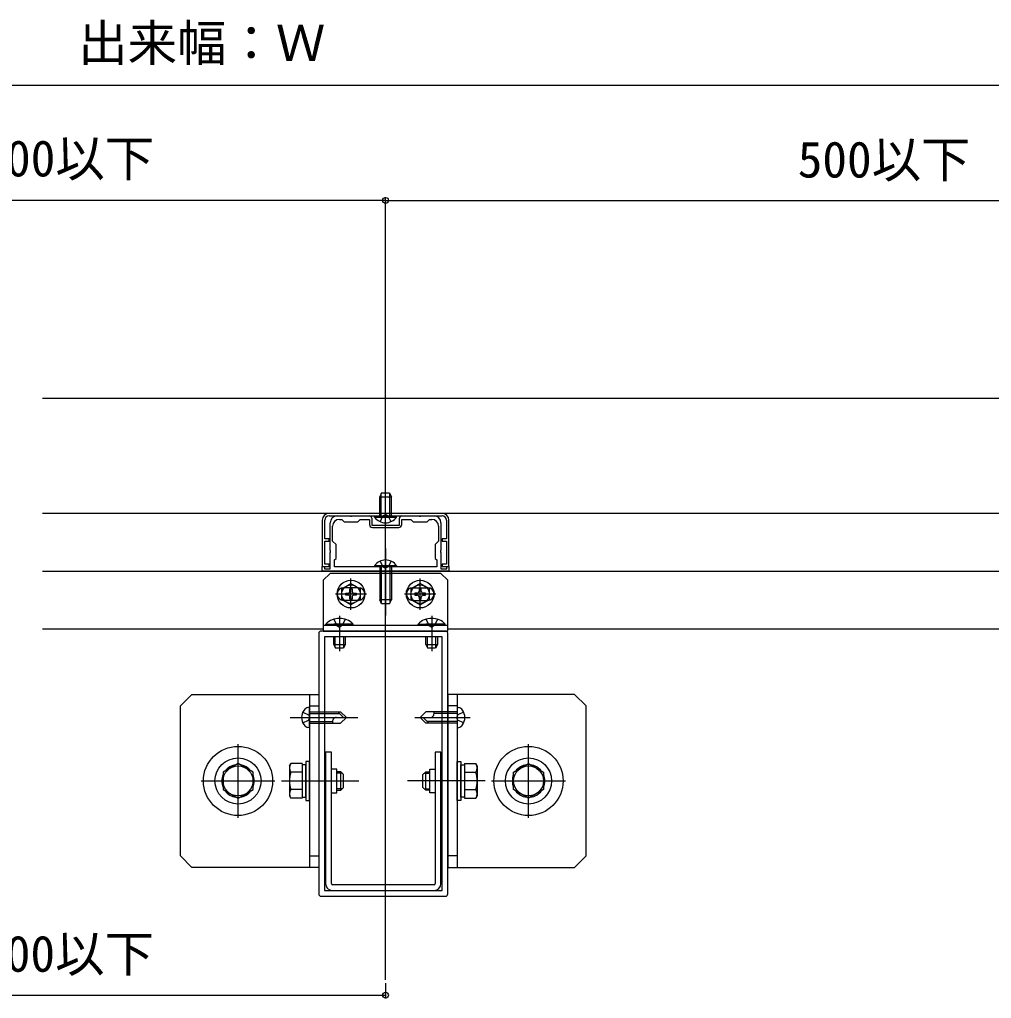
# Model space of a CAD drawing. Units: millimetres, scale not verified. Extents: x -875 to 875, y -1307 to 1299.
# Drawn here: x 284.9 to 579.9, y -819.2 to -522.1 of the extents above; entities that cross this region are included whole.
import ezdxf
from ezdxf.enums import TextEntityAlignment as Align

# ---------------------------------------------------------------- set-up
doc = ezdxf.new("R2010")
doc.units = ezdxf.units.MM
doc.header["$LTSCALE"] = 4
for name, color, linetype in [('0-2_YKK_11', 7, 'Continuous'), ('0-3_YKK_12', 2, 'Continuous'), ('0-4_YKK_13', 4, 'Continuous'), ('0-5_YKK_D', 6, 'Continuous')]:
    doc.layers.add(name, color=color, linetype=linetype)
doc.styles.add('ＭＳ ゴシック', font='')
doc.styles.get('ＭＳ ゴシック').set_extended_font_data('MS Gothic')

msp = doc.modelspace()

# ---------------------------------------------------------------- linework, layer by layer
at = {"layer": '0-2_YKK_11'}
for p, q in [((413.154, -672), (378.854, -672)), ((378.854, -672.77), (413.154, -672.77)), ((392.014, -676.27), (399.994, -676.27)), ((375.704, -708.4), (375.704, -787.5)), ((414.204, -707.7), (376.404, -707.7)), ((414.904, -787.5), (414.904, -708.4)), ((376.404, -788.2), (414.204, -788.2))]:
    msp.add_line(p, q, dxfattribs=at)
for points in [[(376.754, -674.1), (376.754, -688.1), (378.854, -688.1), (378.854, -687.4), (377.524, -687.4), (377.524, -680.399), (378.854, -680.399), (378.854, -679.699), (377.524, -679.699), (377.524, -674.1)], [(381.304, -672.77), (385.183, -672.77), (385.312, -672.854), (385.697, -672.854), (385.825, -672.77), (391.104, -672.77)], [(382.004, -673.82), (382.704, -673.82), (383.404, -674.52), (387.604, -674.52), (388.304, -673.82), (391.104, -673.82), (391.104, -675.36)], [(391.804, -673.47), (391.804, -675.57), (400.204, -675.57), (400.204, -673.47)], [(400.904, -672.77), (406.183, -672.77), (406.312, -672.854), (406.697, -672.854), (406.825, -672.77), (410.704, -672.77)], [(400.904, -675.36), (400.904, -673.82), (403.704, -673.82), (404.404, -674.52), (408.604, -674.52), (409.304, -673.82), (410.004, -673.82)], [(414.484, -674.1), (414.484, -679.699), (413.154, -679.699), (413.154, -680.399), (414.484, -680.399), (414.484, -687.4), (413.154, -687.4), (413.154, -688.1), (415.254, -688.1), (415.254, -674.1)], [(415.254, -689.5), (376.754, -689.5), (376.754, -688.1), (377.454, -688.1), (377.454, -688.8), (379.204, -688.8), (379.204, -683.871), (379.288, -683.742), (379.288, -683.358), (379.204, -683.229), (379.204, -674.87)], [(411.544, -688.24), (380.464, -688.24), (380.464, -686.14), (380.954, -685.65), (380.954, -681.45), (379.904, -680.4), (379.904, -675.92)], [(412.104, -675.92), (412.104, -680.4), (411.054, -681.45), (411.054, -685.65), (411.544, -686.14), (411.544, -688.24)], [(412.804, -674.87), (412.804, -683.229), (412.72, -683.358), (412.72, -683.742), (412.804, -683.871), (412.804, -688.8), (414.554, -688.8), (414.554, -688.1), (415.254, -688.1), (415.254, -689.5)]]:
    msp.add_lwpolyline(points, dxfattribs=at)
msp.add_lwpolyline([(413.154, -786.45), (413.154, -709.45), (377.454, -709.45), (377.454, -786.45)], close=True, dxfattribs=at)
for centre, radius, start, end in [((378.854, -674.1), 2.1, 90.00001, 179.99999), ((378.854, -674.1), 1.33, 90.00037, 180.00035), ((381.304, -674.87), 2.1, 90.00001, 179.99999), ((382.004, -675.92), 2.1, 90.00001, 179.99999), ((391.104, -673.47), 0.7, 0.00001, 89.99999), ((400.904, -673.47), 0.7, 90.00001, 179.99999), ((410.004, -675.92), 2.1, 0.00001, 89.99999), ((410.704, -674.87), 2.1, 0.00001, 89.99999), ((413.154, -674.1), 2.1, 0.00001, 89.99999), ((413.154, -674.1), 1.33, 0.00001, 89.99999), ((392.014, -675.36), 0.91, 180.00001, 269.99999), ((399.994, -675.36), 0.91, 270.00001, 359.99999), ((376.404, -708.4), 0.7, 90.00001, 179.99999), ((414.204, -708.4), 0.7, 0.00001, 89.99999), ((376.404, -787.5), 0.7, 180.00001, 269.99999), ((414.204, -787.5), 0.7, 270.00001, 359.99999)]:
    msp.add_arc(centre, radius, start, end, dxfattribs=at)
at = {"layer": '0-3_YKK_12'}
for p, q in [((396.004, -813.533), (396.004, -603.77)), ((291.881, -637), (721.84, -637)), ((721.84, -672), (291.881, -672)), ((291.881, -689.5), (690.2, -689.5)), ((291.881, -707), (377.104, -707)), ((414.904, -707), (690.2, -707))]:
    msp.add_line(p, q, dxfattribs=at)
at = {"layer": '0-4_YKK_13'}
for p, q in [((394.814, -665.77), (394.254, -666.96)), ((394.712, -672.77), (394.712, -665.987)), ((394.814, -665.77), (397.194, -665.77)), ((397.194, -665.77), (397.754, -666.96)), ((397.296, -672.77), (397.296, -665.987)), ((397.754, -672.77), (397.754, -666.96)), ((392.679, -673.126), (392.679, -672.77)), ((392.679, -672.77), (399.329, -672.77)), ((396.004, -682.64), (396.004, -702.94)), ((399.329, -688.24), (392.679, -688.24)), ((394.254, -688.24), (394.254, -698.25)), ((394.712, -688.24), (394.712, -699.223)), ((397.296, -688.24), (397.296, -699.223)), ((399.329, -687.884), (399.329, -688.24)), ((385.504, -701.256), (385.504, -691.744)), ((406.504, -701.256), (406.504, -691.744)), ((387.779, -694.575), (383.229, -694.575)), ((404.229, -694.575), (408.779, -694.575)), ((390.26, -696.5), (380.748, -696.5)), ((411.26, -696.5), (401.748, -696.5)), ((387.779, -698.425), (383.229, -698.425)), ((394.814, -699.44), (394.254, -698.25)), ((397.194, -699.44), (394.814, -699.44)), ((397.194, -699.44), (397.754, -698.25)), ((404.229, -698.425), (408.779, -698.425)), ((382.004, -703.083), (382.004, -713.79)), ((410.004, -703.083), (410.004, -713.79)), ((377.104, -705.95), (414.904, -705.95)), ((377.874, -705.594), (383.754, -705.594)), ((377.874, -705.95), (377.874, -705.594)), ((377.874, -705.95), (383.754, -705.95)), ((386.134, -705.594), (380.254, -705.594)), ((386.134, -705.95), (380.254, -705.95)), ((386.134, -705.95), (386.134, -705.594)), ((405.874, -705.594), (411.754, -705.594)), ((405.874, -705.95), (405.874, -705.594)), ((405.874, -705.95), (411.754, -705.95)), ((414.134, -705.594), (408.254, -705.594)), ((414.134, -705.95), (408.254, -705.95)), ((414.134, -705.95), (414.134, -705.594)), ((380.254, -711.76), (380.254, -709.45)), ((380.712, -712.733), (380.712, -709.45)), ((383.296, -712.733), (383.296, -709.45)), ((383.754, -709.45), (383.754, -711.76)), ((408.254, -711.76), (408.254, -709.45)), ((408.712, -712.733), (408.712, -709.45)), ((411.296, -712.733), (411.296, -709.45)), ((411.754, -709.45), (411.754, -711.76)), ((380.254, -711.76), (383.754, -711.76)), ((380.254, -711.76), (380.814, -712.95)), ((383.194, -712.95), (380.814, -712.95)), ((383.754, -711.76), (383.194, -712.95)), ((408.254, -711.76), (411.754, -711.76)), ((408.254, -711.76), (408.814, -712.95)), ((411.194, -712.95), (408.814, -712.95)), ((411.754, -711.76), (411.194, -712.95)), ((337.204, -726.95), (333.704, -730.45)), ((372.904, -726.95), (372.904, -779.45)), ((417.704, -726.95), (417.704, -779.45)), ((453.404, -726.95), (456.904, -730.45)), ((333.704, -775.95), (333.704, -730.45)), ((372.904, -730.45), (375.704, -730.45)), ((417.704, -730.45), (414.904, -730.45)), ((456.904, -775.95), (456.904, -730.45)), ((372.904, -732.725), (382.004, -732.725)), ((381.479, -732.2), (383.229, -733.95)), ((410.704, -732.725), (410.704, -732.2)), ((417.704, -732.725), (410.704, -732.725)), ((417.704, -730.8), (418.207, -730.935)), ((367.024, -733.95), (387.604, -733.95)), ((372.904, -735.175), (379.904, -735.175)), ((379.904, -735.175), (379.904, -735.7)), ((404.904, -733.95), (421.662, -733.95)), ((409.129, -735.7), (407.379, -733.95)), ((417.704, -735.175), (408.604, -735.175)), ((372.904, -737.1), (372.401, -736.965)), ((351.204, -764.4), (351.204, -742)), ((439.404, -764.4), (439.404, -742)), ((379.554, -784.35), (379.554, -744.45)), ((412.804, -744.45), (411.054, -744.45)), ((411.054, -744.45), (411.054, -784.35)), ((412.804, -784.35), (412.804, -744.45)), ((366.814, -748.65), (367.221, -747.946)), ((370.664, -747.946), (367.221, -747.946)), ((370.664, -747.946), (370.664, -758.454)), ((419.944, -747.946), (423.388, -747.946)), ((419.944, -747.946), (419.944, -758.454)), ((423.794, -748.65), (423.388, -747.946)), ((366.814, -748.65), (366.814, -757.75)), ((370.664, -750.573), (367.221, -750.573)), ((370.664, -750.4), (370.664, -756)), ((382.424, -750.4), (381.164, -750.4)), ((382.878, -750.854), (381.164, -750.854)), ((382.424, -756), (382.424, -750.4)), ((383.264, -751.24), (382.424, -750.4)), ((383.264, -755.16), (383.264, -751.24)), ((407.344, -751.24), (408.184, -750.4)), ((407.344, -755.16), (407.344, -751.24)), ((407.731, -750.854), (409.444, -750.854)), ((408.184, -750.4), (409.444, -750.4)), ((408.184, -756), (408.184, -750.4)), ((419.944, -750.4), (419.944, -756)), ((419.944, -750.573), (423.388, -750.573)), ((423.794, -748.65), (423.794, -757.75)), ((340.004, -753.2), (362.404, -753.2)), ((364.41, -753.2), (387.931, -753.2)), ((426.199, -753.2), (402.678, -753.2)), ((428.204, -753.2), (450.604, -753.2)), ((370.664, -755.827), (367.221, -755.827)), ((382.878, -755.546), (381.164, -755.546)), ((381.164, -756), (382.424, -756)), ((383.264, -755.16), (382.424, -756)), ((407.344, -755.16), (408.184, -756)), ((407.731, -755.546), (409.444, -755.546)), ((409.444, -756), (408.184, -756)), ((419.944, -755.827), (423.388, -755.827)), ((366.814, -757.75), (367.221, -758.454)), ((370.664, -758.454), (367.221, -758.454)), ((419.944, -758.454), (423.388, -758.454)), ((423.794, -757.75), (423.388, -758.454)), ((337.204, -779.45), (333.704, -775.95)), ((372.904, -775.95), (375.704, -775.95)), ((417.704, -775.95), (414.904, -775.95)), ((453.404, -779.45), (456.904, -775.95)), ((410.704, -784.7), (379.904, -784.7)), ((379.904, -786.45), (410.704, -786.45))]:
    msp.add_line(p, q, dxfattribs=at)
for points in [[(394.254, -672.77), (394.254, -666.96), (397.754, -666.96)], [(392.679, -673.126), (399.329, -673.126), (399.329, -672.77)], [(394.359, -674.52), (395.203, -672.791), (396.004, -672.365)], [(397.649, -674.52), (396.806, -672.791), (396.004, -672.365)], [(399.329, -687.884), (392.679, -687.884), (392.679, -688.24)], [(397.754, -688.24), (397.754, -698.25), (394.254, -698.25)], [(394.359, -686.49), (395.203, -688.219), (396.004, -688.645)], [(397.649, -686.49), (396.806, -688.219), (396.004, -688.645)], [(385.196, -695.576), (385.196, -694.925), (385.812, -694.925), (385.812, -695.576)], [(406.812, -695.576), (406.812, -694.925), (406.196, -694.925), (406.196, -695.576)], [(384.58, -696.808), (383.929, -696.808), (383.929, -696.192), (384.58, -696.192)], [(385.812, -697.424), (385.812, -698.075), (385.196, -698.075), (385.196, -697.424)], [(386.428, -696.192), (387.079, -696.192), (387.079, -696.808), (386.428, -696.808)], [(405.58, -696.192), (404.929, -696.192), (404.929, -696.808), (405.58, -696.808)], [(406.196, -697.424), (406.196, -698.075), (406.812, -698.075), (406.812, -697.424)], [(407.428, -696.808), (408.079, -696.808), (408.079, -696.192), (407.428, -696.192)], [(380.254, -704.122), (381.203, -706.067), (382.004, -706.493)], [(383.754, -704.122), (382.806, -706.067), (382.004, -706.493)], [(408.254, -704.122), (409.203, -706.067), (410.004, -706.493)], [(411.754, -704.122), (410.806, -706.067), (410.004, -706.493)], [(337.204, -726.95), (372.904, -726.95), (375.704, -726.95), (375.704, -779.45), (372.904, -779.45), (337.204, -779.45)], [(453.404, -726.95), (417.704, -726.95), (414.904, -726.95), (414.904, -779.45), (417.704, -779.45), (453.404, -779.45)], [(370.901, -732.305), (372.623, -733.145), (373.051, -733.95)], [(372.904, -737.1), (372.904, -730.8), (372.401, -730.935)], [(372.904, -732.2), (382.354, -732.2), (384.104, -733.95)], [(417.704, -732.2), (408.254, -732.2), (406.504, -733.95)], [(419.708, -732.305), (417.985, -733.145), (417.557, -733.95)], [(417.704, -730.8), (417.704, -737.1), (418.207, -736.965)], [(370.901, -735.595), (372.623, -734.755), (373.051, -733.95)], [(372.904, -735.7), (382.354, -735.7), (384.104, -733.95)], [(417.704, -735.7), (408.254, -735.7), (406.504, -733.95)], [(419.708, -735.595), (417.985, -734.755), (417.557, -733.95)], [(379.554, -744.45), (377.804, -744.45), (377.804, -784.35)], [(379.554, -756.805), (381.164, -756.805), (381.164, -749.595), (379.554, -749.595)], [(411.054, -756.805), (409.444, -756.805), (409.444, -749.595), (411.054, -749.595)]]:
    msp.add_lwpolyline(points, dxfattribs=at)
for points in [[(412.804, -690.2), (379.204, -690.2), (377.104, -692.3), (377.104, -707.7), (414.904, -707.7), (414.904, -692.3)], [(385.504, -693.267), (388.304, -694.883), (388.304, -698.117), (385.504, -699.733), (382.704, -698.117), (382.704, -694.883)], [(406.504, -693.267), (403.704, -694.883), (403.704, -698.117), (406.504, -699.733), (409.304, -698.117), (409.304, -694.883)], [(351.204, -758.454), (355.754, -755.827), (355.754, -750.573), (351.204, -747.946), (346.654, -750.573), (346.654, -755.827)], [(371.784, -758.135), (371.784, -748.265), (370.664, -748.265), (370.664, -758.135)], [(372.904, -759.15), (372.904, -747.25), (371.784, -747.25), (371.784, -759.15)], [(417.704, -759.15), (417.704, -747.25), (418.824, -747.25), (418.824, -759.15)], [(418.824, -758.135), (418.824, -748.265), (419.944, -748.265), (419.944, -758.135)], [(439.404, -758.454), (434.854, -755.827), (434.854, -750.573), (439.404, -747.946), (443.954, -750.573), (443.954, -755.827)]]:
    msp.add_lwpolyline(points, close=True, dxfattribs=at)
for centre, radius in [((385.504, -696.5), 4.2), ((385.504, -696.5), 2.8), ((406.504, -696.5), 4.2), ((406.504, -696.5), 2.8), ((351.204, -753.2), 10.5), ((439.404, -753.2), 10.5), ((351.204, -753.2), 7), ((439.404, -753.2), 7), ((351.204, -753.2), 4.55), ((439.404, -753.2), 4.55)]:
    msp.add_circle(centre, radius, dxfattribs=at)
for centre, radius, start, end in [((396.004, -670.828), 4.042, 214.65097, 325.34903), ((396.004, -690.182), 4.042, 34.65097, 145.34903), ((383.229, -696.5), 1.925, 90, 180), ((387.779, -696.5), 1.925, 0, 90), ((404.229, -696.5), 1.925, 90, 180), ((408.779, -696.5), 1.925, 0, 90), ((383.229, -696.5), 1.925, 180, 270), ((384.58, -695.576), 0.616, 270, 0), ((384.58, -697.424), 0.616, 0, 90), ((386.428, -695.576), 0.616, 180, 270), ((386.428, -697.424), 0.616, 90, 180), ((387.779, -696.5), 1.925, 270, 0), ((404.229, -696.5), 1.925, 180, 270), ((405.58, -695.576), 0.616, 270, 0), ((405.58, -697.424), 0.616, 0, 90), ((407.428, -695.576), 0.616, 180, 270), ((407.428, -697.424), 0.616, 90, 180), ((408.779, -696.5), 1.925, 270, 0), ((382.004, -709.613), 5.763, 44.2189, 135.7811), ((410.004, -709.613), 5.763, 44.2189, 135.7811), ((374.304, -733.95), 3.78, 144.03208, 215.96792), ((372.945, -732.963), 2.1, 105, 144.03208), ((409.539, -732.783), 1.167, 270, 2.86598), ((417.664, -732.963), 2.1, 35.96792, 75), ((416.304, -733.95), 3.78, 324.03208, 35.96792), ((372.945, -734.937), 2.1, 215.96792, 255), ((381.069, -735.117), 1.167, 90, 182.86598), ((417.664, -734.937), 2.1, 285, 324.03208), ((351.204, -753.2), 4.935, 97.21814, 142.78186), ((351.204, -753.2), 4.935, 37.21814, 82.78186), ((369.14, -749.26), 2.326, 145.61575, 214.38425), ((421.468, -749.26), 2.326, 325.61575, 34.38425), ((439.404, -753.2), 4.935, 97.21814, 142.78186), ((439.404, -753.2), 4.935, 37.21814, 82.78186), ((351.204, -753.2), 4.935, 157.21814, 202.78186), ((351.204, -753.2), 4.935, 337.21814, 22.78186), ((375.508, -753.2), 8.694, 162.41205, 197.58795), ((415.101, -753.2), 8.694, 342.41205, 17.58795), ((439.404, -753.2), 4.935, 157.21814, 202.78186), ((439.404, -753.2), 4.935, 337.21814, 22.78186), ((351.204, -753.2), 4.935, 217.21814, 262.78186), ((351.204, -753.2), 4.935, 277.21814, 322.78186), ((369.14, -757.14), 2.326, 145.61575, 214.38425), ((421.468, -757.14), 2.326, 325.61575, 34.38425), ((439.404, -753.2), 4.935, 217.21814, 262.78186), ((439.404, -753.2), 4.935, 277.21814, 322.78186), ((379.904, -784.35), 2.1, 180, 270), ((379.904, -784.35), 0.35, 180, 270), ((410.704, -784.35), 2.1, 270, 0), ((410.704, -784.35), 0.35, 270, 0)]:
    msp.add_arc(centre, radius, start, end, dxfattribs=at)
at = {"layer": '0-5_YKK_D'}
for p, q in [((-1.562, -542), (706.84, -542)), ((396.004, -634.6), (396.004, -576)), ((396.004, -634.6), (396.004, -576)), ((396.004, -577), (179.004, -577)), ((396.004, -577), (721.84, -577)), ((396.004, -814.533), (396.004, -819.2)), ((179.004, -818.2), (396.004, -818.2))]:
    msp.add_line(p, q, dxfattribs=at)
for centre in [(396.004, -577), (396.004, -577), (396.004, -818.2)]:
    msp.add_circle(centre, 0.875, dxfattribs=at)

# ---------------------------------------------------------------- texts
at = {"layer": '0-5_YKK_D', "style": 'ＭＳ ゴシック'}
for s, p in [('出来幅：Ｗ', (302.696, -538.04)), ('支柱間隔:1000以下', (198.314, -573.04)), ('500以下', (521.124, -573.381)), ('方立間隔:1000以下', (198.229, -814.41))]:
    msp.add_text(s, height=11, dxfattribs=at).set_placement(p, align=Align.BOTTOM_LEFT)

doc.saveas('drawing.dxf')
